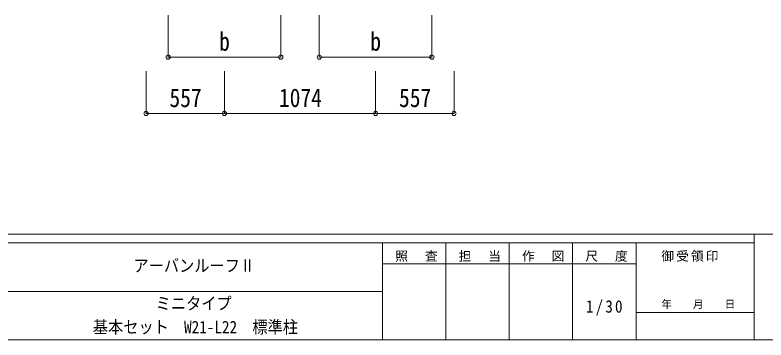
# Model space of a CAD drawing. Units: millimetres at full size, sheet at 1:30. Extents: x -8432 to 8432, y -5820 to 5820.
# Drawn here: x 89 to 5425, y -5820 to -3513 of the extents above; entities that cross this region are included whole.
import ezdxf
from ezdxf.enums import TextEntityAlignment as Align

# ---------------------------------------------------------------- set-up
doc = ezdxf.new("R2010")
doc.units = ezdxf.units.MM
doc.header["$LTSCALE"] = 30
doc.header["$PDMODE"] = 32
doc.header["$PDSIZE"] = 30
doc.layers.add('0-6_OTH_LINE', color=6, linetype='Continuous', lineweight=9)
doc.layers.add('F-0_240', color=7, linetype='Continuous', lineweight=9)
doc.styles.add('ＭＳ ゴシック', font='')
doc.styles.get('ＭＳ ゴシック').set_extended_font_data('MS Gothic')

msp = doc.modelspace()

# ---------------------------------------------------------------- linework, layer by layer
at = {"layer": '0-6_OTH_LINE'}
for p, q in [((1177.26, -3812.35), (1177.26, -3513.35)), ((1977.26, -3812.35), (1977.26, -3513.35)), ((2251.26, -3812.35), (2251.26, -3513.35)), ((3051.26, -3812.35), (3051.26, -3513.35)), ((1177.26, -3812.35), (1977.26, -3812.35)), ((2251.26, -3812.35), (3051.26, -3812.35)), ((1020.46, -4212.35), (1020.46, -3912.35)), ((1577.46, -4212.35), (1577.46, -3912.35)), ((2651.46, -4212.35), (2651.46, -3912.35)), ((3208.46, -4212.35), (3208.46, -3912.35)), ((1020.46, -4212.35), (1577.46, -4212.35)), ((1577.46, -4212.35), (2651.46, -4212.35)), ((2651.46, -4212.35), (3208.46, -4212.35))]:
    msp.add_line(p, q, dxfattribs=at)
for p in [(1177.26, -3812.35), (1977.26, -3812.35), (2251.26, -3812.35), (3051.26, -3812.35), (1020.46, -4212.35), (1577.46, -4212.35), (2651.46, -4212.35), (3208.46, -4212.35)]:
    msp.add_point(p, dxfattribs=at)
at = {"layer": 'F-0_240', "color": 5}
for p, q in [((-8432.06, -5070), (8007.94, -5070)), ((5341.19, -5070), (5341.19, -5820)), ((-8432.06, -5130), (5341.19, -5130)), ((2701.18, -5130), (2701.18, -5820)), ((3151.18, -5130), (3151.18, -5820)), ((3601.18, -5130), (3601.18, -5820)), ((4051.18, -5130), (4051.18, -5820)), ((4501.18, -5130), (4501.18, -5820)), ((2701.18, -5280), (4501.18, -5280)), ((-3448.82, -5475), (2701.18, -5475)), ((4501.18, -5625), (5341.19, -5625)), ((-8432.06, -5820), (8007.94, -5820))]:
    msp.add_line(p, q, dxfattribs=at)

# ---------------------------------------------------------------- texts
at = {"layer": '0-6_OTH_LINE', "color": 7, "style": 'ＭＳ ゴシック', "width": 0.85}
for s, p in [('b', (1539.76, -3806.35)), ('b', (2613.76, -3806.35)), ('557', (1186.46, -4206.35)), ('1074', (1964.46, -4206.35)), ('557', (2817.46, -4206.35))]:
    msp.add_text(s, height=132, dxfattribs=at).set_placement(p, align=Align.BOTTOM_LEFT)
at = {"layer": 'F-0_240', "style": 'ＭＳ ゴシック', "width": 0.9}
for s, p in [('アーバンルーフⅡ', (931.18, -5362.5)), ('ミニタイプ', (1088.68, -5630.88)), ('基本セット\u3000W21-L22\u3000標準柱', (642.43, -5798.5))]:
    msp.add_text(s, height=87.98, dxfattribs=at).set_placement(p, align=Align.BOTTOM_LEFT)
at = {"layer": 'F-0_240', "style": 'ＭＳ ゴシック'}
msp.add_text('年\u3000\u3000月\u3000\u3000日', height=54.99, dxfattribs=at).set_placement((4681.19, -5610), align=Align.BOTTOM_LEFT)
at = {"layer": 'F-0_240', "attachment_point": 7, "style": 'ＭＳ ゴシック'}
for s, insert, char_height in [('\\T1.17;照\u3000査', (2791.19, -5265), 65.98), ('\\T1.17;担\u3000当', (3241.19, -5265), 65.98), ('\\T1.17;作\u3000図', (3691.18, -5265), 65.98), ('\\T1.17;尺\u3000度', (4141.19, -5265), 65.98), ('\\T1.17;御受領印', (4681.18, -5265), 65.98), ('\\T1.28;\\W0.9;1/30', (4144.93, -5647.5), 87.98)]:
    msp.add_mtext(s, dxfattribs=dict(at, insert=insert, char_height=char_height))

doc.saveas('drawing.dxf')
